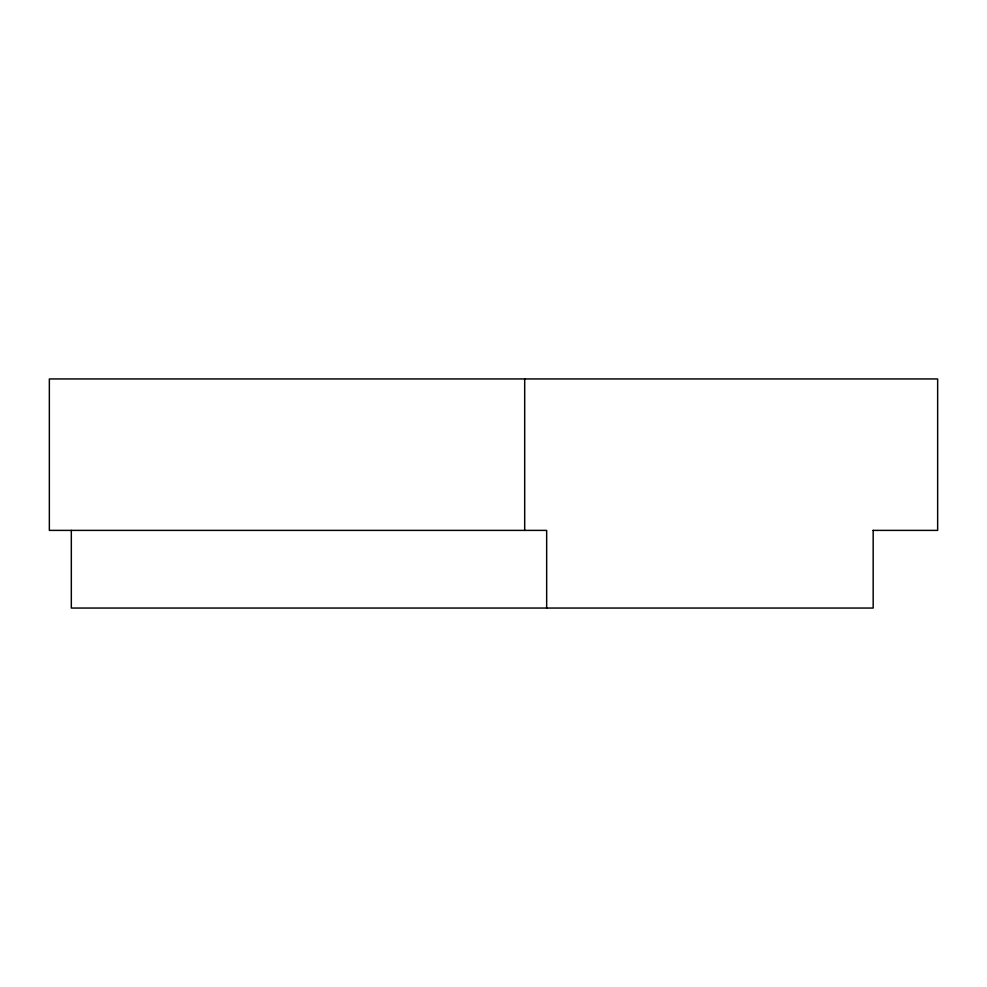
<?xml version="1.0" encoding="UTF-8"?>
<svg xmlns="http://www.w3.org/2000/svg" width="987" height="987" viewBox="0 0 987 987"><rect width="100%" height="100%" fill="white"/><g stroke="black" fill="none" stroke-linecap="round" stroke-linejoin="round"><path stroke-width="1.48" d="M873.039 530.389L937.65 530.389L937.65 378.946L49.35 378.946L49.35 530.389L546.662 530.389L546.662 608.054M873.174 530.389L873.174 608.054L71.323 608.054L71.323 530.389M524.689 378.946L524.689 530.389"/></g></svg>
